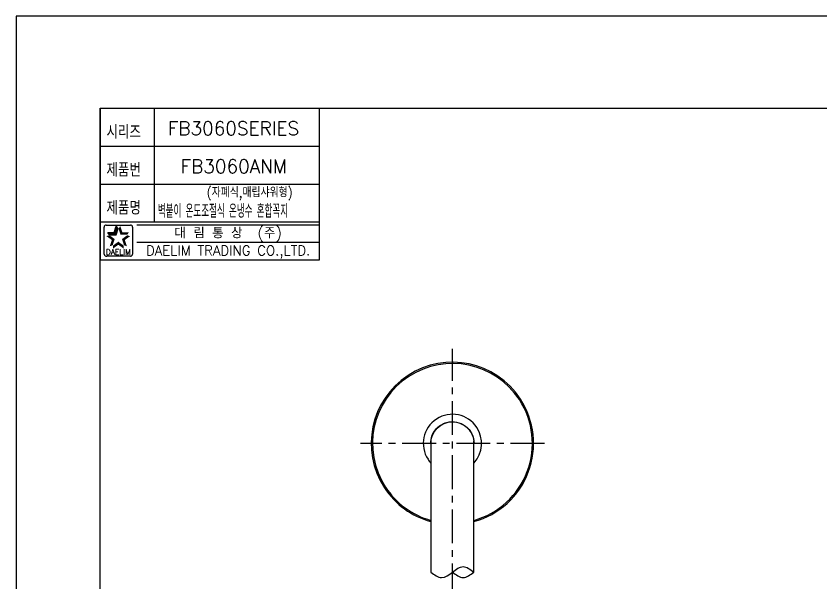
# Model space of a CAD drawing. Header units: millimetres. Extents: x 6364 to 6958, y -1010 to -590.
# Drawn here: x 6364 to 6661, y -799 to -589.8 of the extents above; entities that cross this region are included whole.
import ezdxf
from ezdxf.enums import TextEntityAlignment as Align

# ---------------------------------------------------------------- set-up
doc = ezdxf.new("R2010")
doc.units = ezdxf.units.MM
doc.header["$LTSCALE"] = 10
doc.linetypes.add('CENTER', pattern=[2, 1.25, -0.25, 0.25, -0.25])
doc.layers.get('0').update_dxf_attribs({"color": 2})
for name, color, linetype in [('5', 2, 'Continuous'), ('CL', 1, 'CENTER'), ('D', 2, 'Continuous'), ('DWG', 7, 'Continuous')]:
    doc.layers.add(name, color=color, linetype=linetype)
doc.styles.add('GHS', font='romans', dxfattribs={"bigfont": 'ghs'})
doc.styles.add('ROMANS', font='romans')

msp = doc.modelspace()

# ---------------------------------------------------------------- linework, layer by layer
at = {"color": 4}
for p, q in [((6395.03, -998.81), (6395.03, -623.81)), ((6395.03, -623.81), (6944.03, -623.81))]:
    msp.add_line(p, q, dxfattribs=at)
at = {"color": 7}
for p, q in [((6395.03, -623.81), (6395.03, -679.81)), ((6415.03, -623.81), (6415.03, -665.81)), ((6395.03, -637.81), (6476.03, -637.81)), ((6395.03, -651.81), (6476.03, -651.81)), ((6395.03, -665.81), (6476.03, -665.81)), ((6395.03, -679.81), (6476.03, -679.81))]:
    msp.add_line(p, q, dxfattribs=at)
at = {"color": 2, "linetype": 'Continuous'}
for p, q in [((6396.5, -677.68), (6396.5, -667.68)), ((6397.25, -666.93), (6406.25, -666.93)), ((6407, -667.68), (6407, -677.68)), ((6408.53, -666.81), (6476.03, -666.81)), ((6408.53, -673.31), (6476.03, -673.31)), ((6406.25, -678.43), (6397.5, -678.43))]:
    msp.add_line(p, q, dxfattribs=at)
at = {"color": 2}
for p, q in [((6400.27, -669.63), (6401.01, -667.32)), ((6400.93, -670.54), (6401.68, -668.24)), ((6401.68, -668.24), (6401.01, -667.32)), ((6398.51, -670.54), (6397.84, -669.63)), ((6397.84, -669.63), (6400.27, -669.63)), ((6398.51, -670.54), (6400.93, -670.54))]:
    msp.add_line(p, q, dxfattribs=at)
msp.add_line((6549.75, -731.38), (6550.12, -731.14))
msp.add_lwpolyline([(6958.03, -1009.81), (6958.03, -589.81), (6364.03, -589.81), (6364.03, -1009.81)], close=True)
at = {"color": 2, "linetype": 'Continuous'}
for centre, radius, start, end in [((6397.25, -667.68), 0.75, 90, 180), ((6406.25, -667.68), 0.75, 0, 90), ((6397.38, -677.55), 0.884, 188.1301, 278.1301), ((6406.25, -677.68), 0.75, 270, 0)]:
    msp.add_arc(centre, radius, start, end, dxfattribs=at)
at = {"extrusion": (0, 0, -1)}
msp.add_arc((-6525.04, -747.53), 8, 359.9532, 38.9103, dxfattribs=at)
at = {"color": 2}
for points in [[(6400.27, -669.63), (6400.93, -670.54), (6401.01, -667.32), (6401.68, -668.24)], [(6402.49, -667.32), (6401.83, -668.24), (6403.24, -669.63), (6402.58, -670.54)], [(6399.35, -672.46), (6400.42, -672.11), (6397.38, -671.04), (6398.46, -670.69)], [(6397.84, -669.63), (6398.51, -670.54), (6400.27, -669.63), (6400.93, -670.54)], [(6403.24, -669.63), (6402.58, -670.54), (6405.67, -669.63), (6405, -670.54)], [(6406.12, -671.04), (6405.05, -670.69), (6404.16, -672.46), (6403.09, -672.11)], [(6398.6, -674.77), (6399.67, -674.42), (6399.35, -672.46), (6400.42, -672.11)], [(6401.75, -674.21), (6401.75, -673.08), (6399.79, -675.64), (6399.79, -674.5)], [(6403.72, -675.64), (6403.72, -674.5), (6401.75, -674.21), (6401.75, -673.08)], [(6404.16, -672.46), (6403.09, -672.11), (6404.91, -674.77), (6403.84, -674.42)]]:
    msp.add_solid(points, dxfattribs=at)
at = {"layer": '5'}
msp.add_spline([(6517.09, -795.02), (6521.07, -797.02), (6529.02, -793.02), (6532.99, -795.02)], degree=3, dxfattribs=at)
msp.add_open_spline([(6525.04, -795.02), (6526.37, -796.02), (6529.02, -798.02), (6531.67, -796.02), (6532.99, -795.02)], degree=3, knots=[4.449788, 4.449788, 4.449788, 4.449788, 6.674683, 8.899579, 8.899579, 8.899579, 8.899579], dxfattribs=at)
at = {"layer": 'CL'}
for p, q in [((6525.04, -944.39), (6525.04, -712.58)), ((6558.99, -747.53), (6491.09, -747.53))]:
    msp.add_line(p, q, dxfattribs=at)
at = {"layer": 'DWG'}
for p, q in [((6476.03, -679.81), (6476.03, -623.81)), ((6525.04, -739.58), (6525.04, -739.58)), ((6517.09, -746.63), (6517.09, -795.02)), ((6532.99, -795.02), (6532.99, -746.63)), ((6500.34, -763.67), (6499.97, -763.91))]:
    msp.add_line(p, q, dxfattribs=at)
for radius, start, end in [(29.95, 33.1576, 213.1576), (29.51, 33.1576, 213.1576), (29.95, 285.4276, 33.1576), (29.51, 285.6667, 33.1576), (10.74, 33.1576, 213.1576), (10.74, 318.1792, 33.1576), (10.74, 213.1576, 221.6542), (29.95, 213.1576, 254.5576), (29.51, 213.1576, 254.3242)]:
    msp.add_arc((6525.04, -747.53), radius, start, end, dxfattribs=at)
at = {"layer": 'DWG', "extrusion": (0, 0, -1)}
for radius, start, end in [(8, 74.7744, 179.9869), (7.95, 360, 90), (8, 38.9103, 74.7744), (7.95, 90, 180.0056)]:
    msp.add_arc((-6525.04, -747.53), radius, start, end, dxfattribs=at)
at = {"layer": 'DWG'}
for points, knots in [([(6517.09, -747.53), (6517.09, -747.53), (6517.09, -747.54), (6517.09, -747.63), (6517.09, -747.92), (6517.09, -748.4), (6517.09, -749.05), (6517.09, -749.87), (6517.09, -750.85), (6517.09, -751.99), (6517.09, -753.29), (6517.09, -754.73), (6517.09, -756.3), (6517.09, -758), (6517.09, -759.82), (6517.09, -761.74), (6517.09, -763.76), (6517.09, -765.86), (6517.09, -768.03), (6517.09, -770.25), (6517.09, -772.52), (6517.09, -774.78), (6517.09, -776.45), (6517.09, -777.35), (6517.09, -777.53)], [0, 0, 0, 0, 0.007293, 0.05407, 0.103451, 0.152795, 0.202137, 0.251478, 0.30082, 0.350161, 0.399502, 0.448844, 0.498185, 0.547527, 0.596868, 0.646209, 0.695551, 0.744892, 0.794234, 0.843575, 0.892916, 0.942258, 0.989008, 1, 1, 1, 1]), ([(6532.99, -777.53), (6532.99, -777.12), (6532.99, -775.94), (6532.99, -774), (6532.99, -771.71), (6532.99, -769.45), (6532.99, -767.25), (6532.99, -765.1), (6532.99, -763.03), (6532.99, -761.05), (6532.99, -759.16), (6532.99, -757.38), (6532.99, -755.73), (6532.99, -754.2), (6532.99, -752.81), (6532.99, -751.57), (6532.99, -750.48), (6532.99, -749.55), (6532.99, -748.8), (6532.99, -748.21), (6532.99, -747.79), (6532.99, -747.6), (6532.99, -747.54), (6532.99, -747.53), (6532.99, -747.53), (6532.99, -747.53), (6532.99, -747.53)], [0, 0, 0, 0, 0.025917, 0.075196, 0.124483, 0.17377, 0.223057, 0.272344, 0.321631, 0.370918, 0.420205, 0.469492, 0.518779, 0.568066, 0.617353, 0.66664, 0.715927, 0.765214, 0.814501, 0.863788, 0.913075, 0.962361, 0.982736, 0.992925, 0.998019, 1, 1, 1, 1])]:
    msp.add_open_spline(points, degree=3, knots=knots, dxfattribs=at)

# ---------------------------------------------------------------- texts
at = {"color": 7, "style": 'GHS'}
for s, p in [(' FB3060SERIES', (6442.53, -631.23)), ('FB3060ANM', (6444.36, -645.23))]:
    msp.add_text(s, height=5, dxfattribs=at).set_placement(p, align=Align.MIDDLE)
at = {"style": 'GHS'}
for s, height, width, p in [('(자폐식,매립샤워형)', 3.5, 0.9, (6434.33, -656.63)), ('벽붙이 온도조절식 온냉수 혼합꼭지', 5, 0.45, (6416.32, -664.25))]:
    msp.add_text(s, height=height, dxfattribs=dict(at, width=width)).set_placement(p)
at = {"color": 7, "linetype": 'Continuous'}
for s, height, style, p in [('대 림 통 상  (주)', 4, 'GHS', (6442.29, -670.12)), ('DAELIM TRADING CO.,LTD.', 3.6, 'ROMANS', (6442.29, -676.88))]:
    msp.add_text(s, height=height, dxfattribs=dict(at, style=style)).set_placement(p, align=Align.MIDDLE)
at = {"color": 2, "linetype": 'Continuous', "style": 'ROMANS'}
msp.add_text('DAELIM', height=2, dxfattribs=at).set_placement((6401.75, -677.88), align=Align.CENTER)
at = {"layer": 'D', "style": 'GHS', "width": 0.8}
for s, p in [('시리즈', (6397.37, -635.08)), ('제품번', (6397.37, -649.08)), ('제품명', (6397.37, -663.08))]:
    msp.add_text(s, height=5, dxfattribs=at).set_placement(p)

doc.saveas('drawing.dxf')
